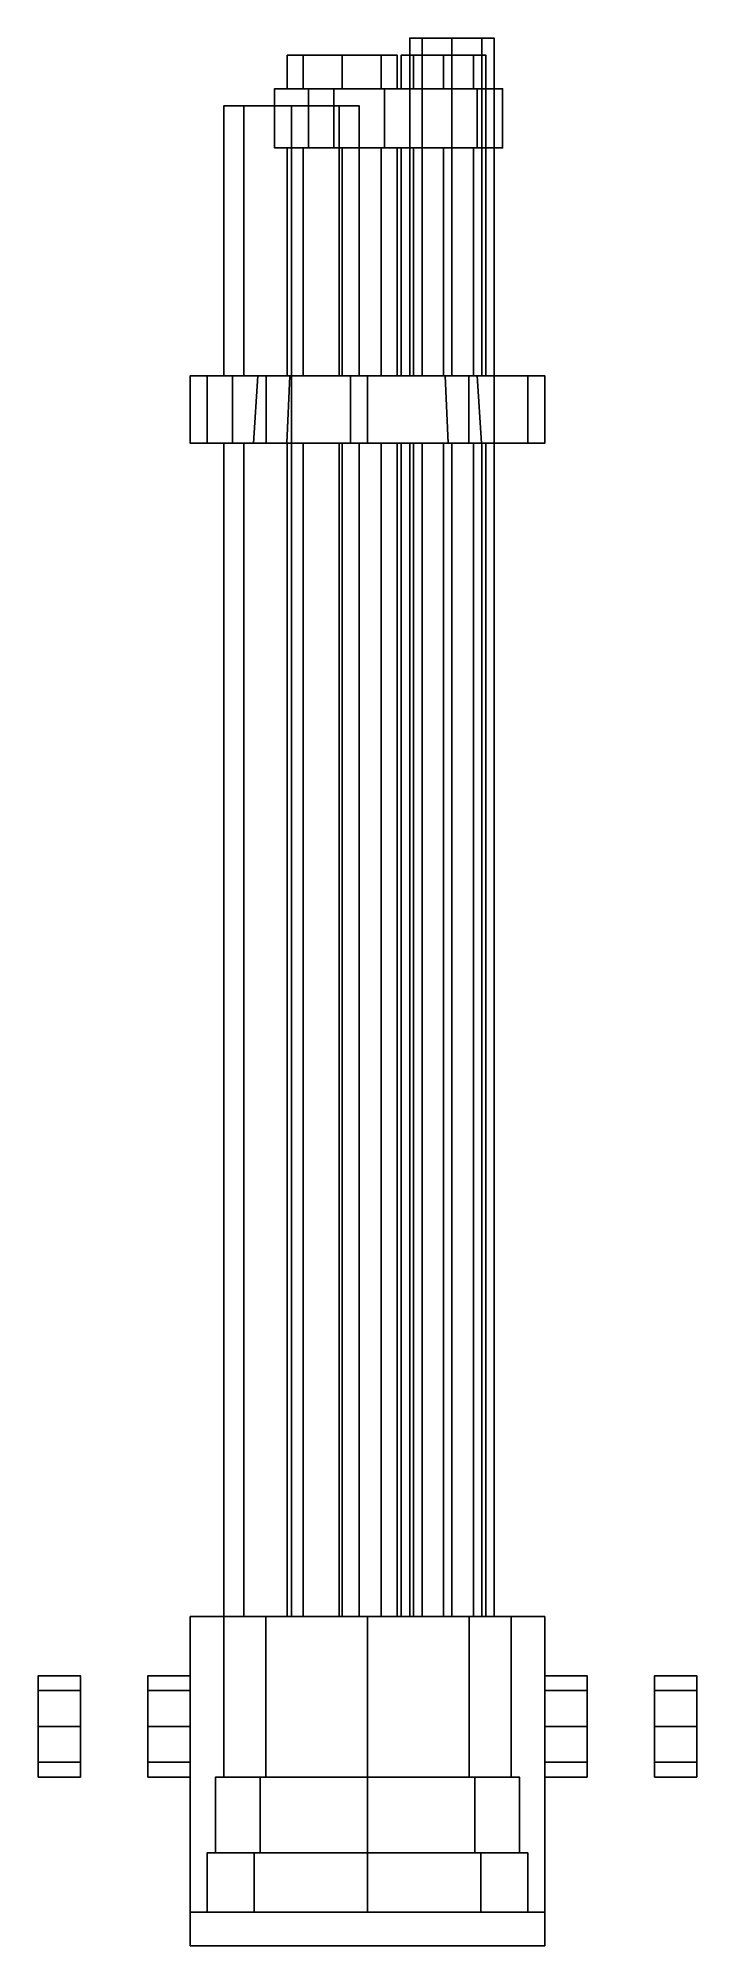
# Model space of a CAD drawing. Extents: x -0.39 to 0.39, y -0.26 to 2.
import ezdxf

# ---------------------------------------------------------------- set-up
doc = ezdxf.new("R2010")
doc.units = 0
doc.layers.add('SLEEVE', color=5, linetype='CONTINUOUS')

msp = doc.modelspace()

# ---------------------------------------------------------------- linework, layer by layer
at = {"layer": 'SLEEVE'}
for points in [[(0.0646, 2, 0.3554), (0.05, 2, 0.32), (0.05, 1.6, 0.32), (0.0646, 1.6, 0.3554)], [(0.05, 2, 0.32), (0.0646, 2, 0.2846), (0.0646, 1.6, 0.2846), (0.05, 1.6, 0.32)], [(0.15, 2, 0.32), (0.1354, 2, 0.2846), (0.05, 2, 0.32), (0.0646, 2, 0.3554)], [(0.1354, 2, 0.2846), (0.1, 2, 0.27), (0.0646, 2, 0.2846), (0.05, 2, 0.32)], [(0.1, 2, 0.37), (0.0646, 2, 0.3554), (0.0646, 1.6, 0.3554), (0.1, 1.6, 0.37)], [(0.0646, 2, 0.2846), (0.1, 2, 0.27), (0.1, 1.6, 0.27), (0.0646, 1.6, 0.2846)], [(0.1354, 2, 0.3554), (0.15, 2, 0.32), (0.0646, 2, 0.3554), (0.1, 2, 0.37)], [(0.1354, 2, 0.3554), (0.1, 2, 0.37), (0.1, 1.6, 0.37), (0.1354, 1.6, 0.3554)], [(0.1, 2, 0.27), (0.1354, 2, 0.2846), (0.1354, 1.6, 0.2846), (0.1, 1.6, 0.27)], [(0.15, 2, 0.32), (0.1354, 2, 0.3554), (0.1354, 1.6, 0.3554), (0.15, 1.6, 0.32)], [(0.1354, 2, 0.2846), (0.15, 2, 0.32), (0.15, 1.6, 0.32), (0.1354, 1.6, 0.2846)], [(-0.076, 1.98, -0.154), (-0.095, 1.98, -0.2), (-0.095, 1.94, -0.2), (-0.076, 1.94, -0.154)], [(-0.095, 1.98, -0.2), (-0.076, 1.98, -0.246), (-0.076, 1.94, -0.246), (-0.095, 1.94, -0.2)], [(-0.03, 1.98, -0.135), (-0.076, 1.98, -0.246), (-0.095, 1.98, -0.2), (-0.076, 1.98, -0.154)], [(-0.03, 1.98, -0.135), (-0.076, 1.98, -0.154), (-0.076, 1.94, -0.154), (-0.03, 1.94, -0.135)], [(-0.076, 1.98, -0.246), (-0.03, 1.98, -0.265), (-0.03, 1.94, -0.265), (-0.076, 1.94, -0.246)], [(0.016, 1.98, -0.154), (-0.03, 1.98, -0.265), (-0.076, 1.98, -0.246), (-0.03, 1.98, -0.135)], [(0.016, 1.98, -0.154), (-0.03, 1.98, -0.135), (-0.03, 1.94, -0.135), (0.016, 1.94, -0.154)], [(-0.03, 1.98, -0.265), (0.016, 1.98, -0.246), (0.016, 1.94, -0.246), (-0.03, 1.94, -0.265)], [(0.035, 1.98, -0.2), (0.016, 1.98, -0.246), (-0.03, 1.98, -0.265), (0.016, 1.98, -0.154)], [(0.035, 1.98, -0.2), (0.016, 1.98, -0.154), (0.016, 1.94, -0.154), (0.035, 1.94, -0.2)], [(0.016, 1.98, -0.246), (0.035, 1.98, -0.2), (0.035, 1.94, -0.2), (0.016, 1.94, -0.246)], [(0.0546, 1.98, -0.1646), (0.04, 1.98, -0.2), (0.04, 1.94, -0.2), (0.0546, 1.94, -0.1646)], [(0.04, 1.98, -0.2), (0.0546, 1.98, -0.2354), (0.0546, 1.94, -0.2354), (0.04, 1.94, -0.2)], [(0.09, 1.98, -0.15), (0.0546, 1.98, -0.2354), (0.04, 1.98, -0.2), (0.0546, 1.98, -0.1646)], [(0.09, 1.98, -0.15), (0.0546, 1.98, -0.1646), (0.0546, 1.94, -0.1646), (0.09, 1.94, -0.15)], [(0.0546, 1.98, -0.2354), (0.09, 1.98, -0.25), (0.09, 1.94, -0.25), (0.0546, 1.94, -0.2354)], [(0.1254, 1.98, -0.1646), (0.09, 1.98, -0.25), (0.0546, 1.98, -0.2354), (0.09, 1.98, -0.15)], [(0.1254, 1.98, -0.1646), (0.09, 1.98, -0.15), (0.09, 1.94, -0.15), (0.1254, 1.94, -0.1646)], [(0.09, 1.98, -0.25), (0.1254, 1.98, -0.2354), (0.1254, 1.94, -0.2354), (0.09, 1.94, -0.25)], [(0.14, 1.98, -0.2), (0.1254, 1.98, -0.2354), (0.09, 1.98, -0.25), (0.1254, 1.98, -0.1646)], [(0.14, 1.98, -0.2), (0.1254, 1.98, -0.1646), (0.1254, 1.94, -0.1646), (0.14, 1.94, -0.2)], [(0.1254, 1.98, -0.2354), (0.14, 1.98, -0.2), (0.14, 1.94, -0.2), (0.1254, 1.94, -0.2354)], [(-0.11, 1.87, -0.24), (-0.11, 1.94, -0.24), (-0.04, 1.94, -0.29), (-0.04, 1.87, -0.29)], [(-0.11, 1.87, -0.16), (-0.11, 1.94, -0.16), (-0.11, 1.94, -0.24), (-0.11, 1.87, -0.24)], [(-0.07, 1.87, -0.11), (-0.07, 1.94, -0.11), (-0.11, 1.94, -0.16), (-0.11, 1.87, -0.16)], [(-0.076, 1.94, -0.154), (-0.11, 1.94, -0.16), (-0.11, 1.94, -0.16), (-0.07, 1.94, -0.11)], [(-0.095, 1.94, -0.2), (-0.11, 1.94, -0.16), (-0.11, 1.94, -0.16), (-0.076, 1.94, -0.154)], [(-0.11, 1.94, -0.24), (-0.11, 1.94, -0.16), (-0.11, 1.94, -0.16), (-0.095, 1.94, -0.2)], [(-0.11, 1.94, -0.24), (-0.095, 1.94, -0.2), (-0.095, 1.94, -0.2), (-0.076, 1.94, -0.246)], [(-0.11, 1.94, -0.24), (-0.076, 1.94, -0.246), (-0.03, 1.94, -0.265), (-0.04, 1.94, -0.29)], [(-0.03, 1.94, -0.135), (-0.076, 1.94, -0.154), (-0.076, 1.94, -0.154), (-0.07, 1.94, -0.11)], [(0.02, 1.87, -0.11), (0.02, 1.94, -0.11), (-0.07, 1.94, -0.11), (-0.07, 1.87, -0.11)], [(0.02, 1.94, -0.11), (0.09, 1.94, -0.15), (-0.03, 1.94, -0.135), (-0.07, 1.94, -0.11)], [(-0.04, 1.87, -0.29), (-0.04, 1.94, -0.29), (0.14, 1.94, -0.26), (0.14, 1.87, -0.26)], [(-0.04, 1.94, -0.29), (-0.03, 1.94, -0.265), (0.09, 1.94, -0.25), (0.14, 1.94, -0.26)], [(0.016, 1.94, -0.154), (-0.03, 1.94, -0.135), (0.09, 1.94, -0.15), (0.0546, 1.94, -0.1646)], [(-0.03, 1.94, -0.265), (0.016, 1.94, -0.246), (0.0546, 1.94, -0.2354), (0.09, 1.94, -0.25)], [(0.035, 1.94, -0.2), (0.016, 1.94, -0.154), (0.0546, 1.94, -0.1646), (0.04, 1.94, -0.2)], [(0.016, 1.94, -0.246), (0.035, 1.94, -0.2), (0.04, 1.94, -0.2), (0.0546, 1.94, -0.2354)], [(0.13, 1.87, -0.15), (0.13, 1.94, -0.15), (0.02, 1.94, -0.11), (0.02, 1.87, -0.11)], [(0.13, 1.94, -0.15), (0.1254, 1.94, -0.1646), (0.09, 1.94, -0.15), (0.02, 1.94, -0.11)], [(0.09, 1.94, -0.25), (0.1254, 1.94, -0.2354), (0.14, 1.94, -0.26)], [(0.14, 1.94, -0.26), (0.1254, 1.94, -0.2354), (0.14, 1.94, -0.2), (0.16, 1.94, -0.24)], [(0.16, 1.94, -0.24), (0.14, 1.94, -0.2), (0.1254, 1.94, -0.1646), (0.16, 1.94, -0.19)], [(0.16, 1.94, -0.19), (0.1254, 1.94, -0.1646), (0.1254, 1.94, -0.1646), (0.13, 1.94, -0.15)], [(0.16, 1.87, -0.19), (0.16, 1.94, -0.19), (0.13, 1.94, -0.15), (0.13, 1.87, -0.15)], [(0.14, 1.87, -0.26), (0.14, 1.94, -0.26), (0.16, 1.94, -0.24), (0.16, 1.87, -0.24)], [(0.16, 1.87, -0.24), (0.16, 1.94, -0.24), (0.16, 1.94, -0.19), (0.16, 1.87, -0.19)], [(-0.1466, 1.92, 0.3766), (-0.17, 1.92, 0.32), (-0.17, 1.6, 0.32), (-0.1466, 1.6, 0.3766)], [(-0.17, 1.92, 0.32), (-0.1466, 1.92, 0.2634), (-0.1466, 1.6, 0.2634), (-0.17, 1.6, 0.32)], [(-0.0334, 1.92, 0.2634), (-0.09, 1.92, 0.24), (-0.1466, 1.92, 0.2634), (-0.17, 1.92, 0.32)], [(-0.01, 1.92, 0.32), (-0.0334, 1.92, 0.2634), (-0.17, 1.92, 0.32), (-0.1466, 1.92, 0.3766)], [(-0.09, 1.92, 0.4), (-0.1466, 1.92, 0.3766), (-0.1466, 1.6, 0.3766), (-0.09, 1.6, 0.4)], [(-0.1466, 1.92, 0.2634), (-0.09, 1.92, 0.24), (-0.09, 1.6, 0.24), (-0.1466, 1.6, 0.2634)], [(-0.0334, 1.92, 0.3766), (-0.01, 1.92, 0.32), (-0.1466, 1.92, 0.3766), (-0.09, 1.92, 0.4)], [(-0.0334, 1.92, 0.3766), (-0.09, 1.92, 0.4), (-0.09, 1.6, 0.4), (-0.0334, 1.6, 0.3766)], [(-0.09, 1.92, 0.24), (-0.0334, 1.92, 0.2634), (-0.0334, 1.6, 0.2634), (-0.09, 1.6, 0.24)], [(-0.01, 1.92, 0.32), (-0.0334, 1.92, 0.3766), (-0.0334, 1.6, 0.3766), (-0.01, 1.6, 0.32)], [(-0.0334, 1.92, 0.2634), (-0.01, 1.92, 0.32), (-0.01, 1.6, 0.32), (-0.0334, 1.6, 0.2634)], [(-0.076, 1.87, -0.154), (-0.07, 1.87, -0.11), (-0.11, 1.87, -0.16), (-0.095, 1.87, -0.2)], [(-0.095, 1.87, -0.2), (-0.11, 1.87, -0.16), (-0.11, 1.87, -0.24), (-0.095, 1.87, -0.2)], [(-0.076, 1.87, -0.246), (-0.11, 1.87, -0.24), (-0.04, 1.87, -0.29), (-0.076, 1.87, -0.246)], [(-0.095, 1.87, -0.2), (-0.11, 1.87, -0.24), (-0.076, 1.87, -0.246), (-0.095, 1.87, -0.2)], [(-0.076, 1.87, -0.154), (-0.095, 1.87, -0.2), (-0.095, 1.6, -0.2), (-0.076, 1.6, -0.154)], [(-0.095, 1.87, -0.2), (-0.076, 1.87, -0.246), (-0.076, 1.6, -0.246), (-0.095, 1.6, -0.2)], [(-0.07, 1.87, -0.11), (-0.07, 1.87, -0.11), (-0.076, 1.87, -0.154), (-0.03, 1.87, -0.135)], [(-0.04, 1.87, -0.29), (-0.04, 1.87, -0.29), (-0.03, 1.87, -0.265), (-0.076, 1.87, -0.246)], [(-0.076, 1.87, -0.246), (-0.03, 1.87, -0.265), (-0.03, 1.6, -0.265), (-0.076, 1.6, -0.246)], [(-0.03, 1.87, -0.135), (-0.076, 1.87, -0.154), (-0.076, 1.6, -0.154), (-0.03, 1.6, -0.135)], [(0.09, 1.87, -0.15), (0.02, 1.87, -0.11), (-0.07, 1.87, -0.11), (-0.03, 1.87, -0.135)], [(-0.03, 1.87, -0.265), (-0.04, 1.87, -0.29), (0.14, 1.87, -0.26), (0.09, 1.87, -0.25)], [(0.0546, 1.87, -0.1646), (0.09, 1.87, -0.15), (-0.03, 1.87, -0.135), (0.016, 1.87, -0.154)], [(0.09, 1.87, -0.25), (0.0546, 1.87, -0.2354), (0.016, 1.87, -0.246), (-0.03, 1.87, -0.265)], [(-0.03, 1.87, -0.265), (0.016, 1.87, -0.246), (0.016, 1.6, -0.246), (-0.03, 1.6, -0.265)], [(0.016, 1.87, -0.154), (-0.03, 1.87, -0.135), (-0.03, 1.6, -0.135), (0.016, 1.6, -0.154)], [(0.04, 1.87, -0.2), (0.0546, 1.87, -0.1646), (0.016, 1.87, -0.154), (0.035, 1.87, -0.2)], [(0.0546, 1.87, -0.2354), (0.04, 1.87, -0.2), (0.035, 1.87, -0.2), (0.016, 1.87, -0.246)], [(0.035, 1.87, -0.2), (0.016, 1.87, -0.154), (0.016, 1.6, -0.154), (0.035, 1.6, -0.2)], [(0.016, 1.87, -0.246), (0.035, 1.87, -0.2), (0.035, 1.6, -0.2), (0.016, 1.6, -0.246)], [(0.1254, 1.87, -0.1646), (0.13, 1.87, -0.15), (0.02, 1.87, -0.11), (0.09, 1.87, -0.15)], [(0.04, 1.87, -0.2), (0.0546, 1.87, -0.2354), (0.0546, 1.6, -0.2354), (0.04, 1.6, -0.2)], [(0.0546, 1.87, -0.1646), (0.04, 1.87, -0.2), (0.04, 1.6, -0.2), (0.0546, 1.6, -0.1646)], [(0.09, 1.87, -0.15), (0.0546, 1.87, -0.1646), (0.0546, 1.6, -0.1646), (0.09, 1.6, -0.15)], [(0.0546, 1.87, -0.2354), (0.09, 1.87, -0.25), (0.09, 1.6, -0.25), (0.0546, 1.6, -0.2354)], [(0.14, 1.87, -0.26), (0.14, 1.87, -0.26), (0.1254, 1.87, -0.2354), (0.09, 1.87, -0.25)], [(0.1254, 1.87, -0.1646), (0.09, 1.87, -0.15), (0.09, 1.6, -0.15), (0.1254, 1.6, -0.1646)], [(0.09, 1.87, -0.25), (0.1254, 1.87, -0.2354), (0.1254, 1.6, -0.2354), (0.09, 1.6, -0.25)], [(0.1254, 1.87, -0.2354), (0.14, 1.87, -0.26), (0.16, 1.87, -0.24), (0.14, 1.87, -0.2)], [(0.14, 1.87, -0.2), (0.16, 1.87, -0.24), (0.16, 1.87, -0.19), (0.1254, 1.87, -0.1646)], [(0.1254, 1.87, -0.1646), (0.16, 1.87, -0.19), (0.13, 1.87, -0.15), (0.1254, 1.87, -0.1646)], [(0.1254, 1.87, -0.2354), (0.14, 1.87, -0.2), (0.14, 1.6, -0.2), (0.1254, 1.6, -0.2354)], [(0.14, 1.87, -0.2), (0.1254, 1.87, -0.1646), (0.1254, 1.6, -0.1646), (0.14, 1.6, -0.2)], [(-0.21, 1.52, -0.33), (-0.21, 1.6, -0.33), (-0.12, 1.6, -0.38), (-0.12, 1.52, -0.38)], [(-0.19, 1.52, 0.31), (-0.19, 1.6, 0.31), (-0.21, 1.6, -0.33), (-0.21, 1.52, -0.33)], [(-0.03, 1.6, -0.265), (-0.12, 1.6, -0.38), (-0.21, 1.6, -0.33), (-0.076, 1.6, -0.246)], [(-0.076, 1.6, -0.246), (-0.21, 1.6, -0.33), (-0.21, 1.6, -0.33), (-0.095, 1.6, -0.2)], [(-0.13, 1.6, 0.06), (-0.095, 1.6, -0.2), (-0.21, 1.6, -0.33)], [(-0.19, 1.6, 0.31), (-0.13, 1.6, 0.06), (-0.21, 1.6, -0.33)], [(-0.16, 1.52, 0.39), (-0.16, 1.6, 0.39), (-0.19, 1.6, 0.31), (-0.19, 1.52, 0.31)], [(-0.16, 1.6, 0.39), (-0.1466, 1.6, 0.3766), (-0.17, 1.6, 0.32), (-0.19, 1.6, 0.31)], [(-0.19, 1.6, 0.31), (-0.17, 1.6, 0.32), (-0.1466, 1.6, 0.2634), (-0.19, 1.6, 0.31)], [(-0.19, 1.6, 0.31), (-0.1466, 1.6, 0.2634), (-0.13, 1.6, 0.06), (-0.19, 1.6, 0.31)], [(-0.09, 1.52, 0.41), (-0.09, 1.6, 0.41), (-0.16, 1.6, 0.39), (-0.16, 1.52, 0.39)], [(-0.09, 1.6, 0.41), (-0.09, 1.6, 0.4), (-0.1466, 1.6, 0.3766), (-0.16, 1.6, 0.39)], [(-0.09, 1.6, 0.24), (0, 1.6, 0.19), (-0.0919, 1.6, 0.1519), (-0.1466, 1.6, 0.2634)], [(-0.1466, 1.6, 0.2634), (-0.0919, 1.6, 0.1519), (-0.13, 1.6, 0.06), (-0.1466, 1.6, 0.2634)], [(-0.135, 1.52, 0.06), (-0.0955, 1.52, -0.0355), (-0.0919, 1.6, -0.0319), (-0.13, 1.6, 0.06)], [(-0.0955, 1.52, 0.1555), (-0.135, 1.52, 0.06), (-0.13, 1.6, 0.06), (-0.0919, 1.6, 0.1519)], [(-0.0919, 1.6, -0.0319), (-0.076, 1.6, -0.154), (-0.095, 1.6, -0.2), (-0.13, 1.6, 0.06)], [(-0.12, 1.52, -0.38), (-0.12, 1.6, -0.38), (0.12, 1.6, -0.38), (0.12, 1.52, -0.38)], [(0.09, 1.6, -0.25), (0.12, 1.6, -0.38), (-0.12, 1.6, -0.38), (-0.03, 1.6, -0.265)], [(-0.0955, 1.52, -0.0355), (0, 1.52, -0.075), (0, 1.6, -0.07), (-0.0919, 1.6, -0.0319)], [(0, 1.52, 0.195), (-0.0955, 1.52, 0.1555), (-0.0919, 1.6, 0.1519), (0, 1.6, 0.19)], [(0, 1.6, -0.07), (-0.03, 1.6, -0.135), (-0.076, 1.6, -0.154), (-0.0919, 1.6, -0.0319)], [(-0.02, 1.52, 0.38), (-0.02, 1.6, 0.38), (-0.09, 1.6, 0.41), (-0.09, 1.52, 0.41)], [(0.0646, 1.6, 0.2846), (0.1, 1.6, 0.27), (-0.09, 1.6, 0.24), (-0.0334, 1.6, 0.2634)], [(-0.02, 1.6, 0.38), (-0.0334, 1.6, 0.3766), (-0.09, 1.6, 0.4), (-0.09, 1.6, 0.41)], [(0.1, 1.6, 0.27), (0.0919, 1.6, 0.1519), (0, 1.6, 0.19), (-0.09, 1.6, 0.24)], [(0.0646, 1.6, 0.3554), (0.05, 1.6, 0.32), (-0.01, 1.6, 0.32), (-0.0334, 1.6, 0.3766)], [(0.1, 1.6, 0.37), (0.0646, 1.6, 0.3554), (-0.0334, 1.6, 0.3766), (-0.02, 1.6, 0.38)], [(0.05, 1.6, 0.32), (0.0646, 1.6, 0.2846), (-0.0334, 1.6, 0.2634), (-0.01, 1.6, 0.32)], [(0.0546, 1.6, -0.2354), (0.09, 1.6, -0.25), (-0.03, 1.6, -0.265), (0.016, 1.6, -0.246)], [(0.09, 1.6, -0.15), (0.0546, 1.6, -0.1646), (0.016, 1.6, -0.154), (-0.03, 1.6, -0.135)], [(0.0919, 1.6, -0.0319), (0.09, 1.6, -0.15), (-0.03, 1.6, -0.135), (0, 1.6, -0.07)], [(0.15, 1.52, 0.38), (0.15, 1.6, 0.38), (-0.02, 1.6, 0.38), (-0.02, 1.52, 0.38)], [(0.15, 1.6, 0.38), (0.1, 1.6, 0.37), (-0.02, 1.6, 0.38)], [(0, 1.52, -0.075), (0.0955, 1.52, -0.0355), (0.0919, 1.6, -0.0319), (0, 1.6, -0.07)], [(0.0955, 1.52, 0.1555), (0, 1.52, 0.195), (0, 1.6, 0.19), (0.0919, 1.6, 0.1519)], [(0.04, 1.6, -0.2), (0.0546, 1.6, -0.2354), (0.016, 1.6, -0.246), (0.035, 1.6, -0.2)], [(0.0546, 1.6, -0.1646), (0.04, 1.6, -0.2), (0.035, 1.6, -0.2), (0.016, 1.6, -0.154)], [(0.1254, 1.6, -0.2354), (0.21, 1.6, -0.33), (0.12, 1.6, -0.38), (0.09, 1.6, -0.25)], [(0.1254, 1.6, -0.1646), (0.09, 1.6, -0.15), (0.09, 1.6, -0.15), (0.0919, 1.6, -0.0319)], [(0.0955, 1.52, -0.0355), (0.135, 1.52, 0.06), (0.13, 1.6, 0.06), (0.0919, 1.6, -0.0319)], [(0.135, 1.52, 0.06), (0.0955, 1.52, 0.1555), (0.0919, 1.6, 0.1519), (0.13, 1.6, 0.06)], [(0.1354, 1.6, 0.2846), (0.13, 1.6, 0.06), (0.0919, 1.6, 0.1519), (0.1, 1.6, 0.27)], [(0.13, 1.6, 0.06), (0.1254, 1.6, -0.1646), (0.1254, 1.6, -0.1646), (0.0919, 1.6, -0.0319)], [(0.15, 1.6, 0.38), (0.15, 1.6, 0.38), (0.1354, 1.6, 0.3554), (0.1, 1.6, 0.37)], [(0.12, 1.52, -0.38), (0.12, 1.6, -0.38), (0.21, 1.6, -0.33), (0.21, 1.52, -0.33)], [(0.14, 1.6, -0.2), (0.21, 1.6, -0.33), (0.21, 1.6, -0.33), (0.1254, 1.6, -0.2354)], [(0.13, 1.6, 0.06), (0.14, 1.6, -0.2), (0.14, 1.6, -0.2), (0.1254, 1.6, -0.1646)], [(0.19, 1.6, 0.31), (0.21, 1.6, -0.33), (0.13, 1.6, 0.06), (0.1354, 1.6, 0.2846)], [(0.13, 1.6, 0.06), (0.21, 1.6, -0.33), (0.21, 1.6, -0.33), (0.14, 1.6, -0.2)], [(0.15, 1.6, 0.38), (0.19, 1.6, 0.31), (0.15, 1.6, 0.32), (0.1354, 1.6, 0.3554)], [(0.19, 1.6, 0.31), (0.19, 1.6, 0.31), (0.1354, 1.6, 0.2846), (0.15, 1.6, 0.32)], [(0.19, 1.52, 0.31), (0.19, 1.6, 0.31), (0.15, 1.6, 0.38), (0.15, 1.52, 0.38)], [(0.21, 1.52, -0.33), (0.21, 1.6, -0.33), (0.19, 1.6, 0.31), (0.19, 1.52, 0.31)], [(-0.21, 1.52, -0.33), (-0.12, 1.52, -0.38), (-0.12, 1.52, -0.38), (-0.076, 1.52, -0.246)], [(-0.21, 1.52, -0.33), (-0.076, 1.52, -0.246), (-0.076, 1.52, -0.246), (-0.095, 1.52, -0.2)], [(-0.0955, 1.52, -0.0355), (-0.21, 1.52, -0.33), (-0.095, 1.52, -0.2), (-0.076, 1.52, -0.154)], [(-0.135, 1.52, 0.06), (-0.21, 1.52, -0.33), (-0.0955, 1.52, -0.0355)], [(-0.19, 1.52, 0.31), (-0.21, 1.52, -0.33), (-0.135, 1.52, 0.06), (-0.1466, 1.52, 0.2634)], [(-0.19, 1.52, 0.31), (-0.17, 1.52, 0.32), (-0.1466, 1.52, 0.3766), (-0.16, 1.52, 0.39)], [(-0.19, 1.52, 0.31), (-0.1466, 1.52, 0.2634), (-0.17, 1.52, 0.32)], [(-0.17, 1.52, 0.32), (-0.1466, 1.52, 0.2634), (-0.1466, 0.13, 0.2634), (-0.17, 0.13, 0.32)], [(-0.1466, 1.52, 0.3766), (-0.17, 1.52, 0.32), (-0.17, 0.13, 0.32), (-0.1466, 0.13, 0.3766)], [(-0.16, 1.52, 0.39), (-0.1466, 1.52, 0.3766), (-0.09, 1.52, 0.4), (-0.09, 1.52, 0.41)], [(-0.1466, 1.52, 0.2634), (-0.09, 1.52, 0.24), (-0.09, 0.13, 0.24), (-0.1466, 0.13, 0.2634)], [(-0.09, 1.52, 0.4), (-0.1466, 1.52, 0.3766), (-0.1466, 0.13, 0.3766), (-0.09, 0.13, 0.4)], [(-0.1466, 1.52, 0.2634), (-0.135, 1.52, 0.06), (-0.0955, 1.52, 0.1555), (-0.09, 1.52, 0.24)], [(-0.03, 1.52, -0.265), (-0.12, 1.52, -0.38), (0.12, 1.52, -0.38), (0.09, 1.52, -0.25)], [(-0.076, 1.52, -0.246), (-0.12, 1.52, -0.38), (-0.12, 1.52, -0.38), (-0.03, 1.52, -0.265)], [(-0.0955, 1.52, -0.0355), (-0.076, 1.52, -0.154), (-0.03, 1.52, -0.135), (0, 1.52, -0.075)], [(-0.09, 1.52, 0.24), (-0.0955, 1.52, 0.1555), (0, 1.52, 0.195), (0.1, 1.52, 0.27)], [(-0.076, 1.52, -0.154), (-0.095, 1.52, -0.2), (-0.095, 0.13, -0.2), (-0.076, 0.13, -0.154)], [(-0.095, 1.52, -0.2), (-0.076, 1.52, -0.246), (-0.076, 0.13, -0.246), (-0.095, 0.13, -0.2)], [(-0.09, 1.52, 0.24), (-0.0334, 1.52, 0.2634), (-0.0334, 0.13, 0.2634), (-0.09, 0.13, 0.24)], [(-0.0334, 1.52, 0.3766), (-0.09, 1.52, 0.4), (-0.09, 0.13, 0.4), (-0.0334, 0.13, 0.3766)], [(-0.09, 1.52, 0.41), (-0.09, 1.52, 0.4), (-0.0334, 1.52, 0.3766), (-0.02, 1.52, 0.38)], [(-0.0334, 1.52, 0.2634), (-0.09, 1.52, 0.24), (0.1, 1.52, 0.27), (0.0646, 1.52, 0.2846)], [(-0.03, 1.52, -0.135), (-0.076, 1.52, -0.154), (-0.076, 0.13, -0.154), (-0.03, 0.13, -0.135)], [(-0.076, 1.52, -0.246), (-0.03, 1.52, -0.265), (-0.03, 0.13, -0.265), (-0.076, 0.13, -0.246)], [(-0.0334, 1.52, 0.2634), (-0.01, 1.52, 0.32), (-0.01, 0.13, 0.32), (-0.0334, 0.13, 0.2634)], [(-0.01, 1.52, 0.32), (-0.0334, 1.52, 0.3766), (-0.0334, 0.13, 0.3766), (-0.01, 0.13, 0.32)], [(-0.0334, 1.52, 0.3766), (-0.01, 1.52, 0.32), (0.0646, 1.52, 0.2846), (0.05, 1.52, 0.32)], [(0.05, 1.52, 0.32), (-0.02, 1.52, 0.38), (-0.02, 1.52, 0.38), (-0.0334, 1.52, 0.3766)], [(0.016, 1.52, -0.154), (-0.03, 1.52, -0.135), (-0.03, 0.13, -0.135), (0.016, 0.13, -0.154)], [(-0.03, 1.52, -0.265), (0.016, 1.52, -0.246), (0.016, 0.13, -0.246), (-0.03, 0.13, -0.265)], [(0.016, 1.52, -0.246), (-0.03, 1.52, -0.265), (0.09, 1.52, -0.25), (0.0546, 1.52, -0.2354)], [(-0.03, 1.52, -0.135), (0.016, 1.52, -0.154), (0.0546, 1.52, -0.1646), (0.09, 1.52, -0.15)], [(0, 1.52, -0.075), (-0.03, 1.52, -0.135), (0.09, 1.52, -0.15), (0.0955, 1.52, -0.0355)], [(0.1, 1.52, 0.37), (0.15, 1.52, 0.38), (0.15, 1.52, 0.38), (-0.02, 1.52, 0.38)], [(0.0646, 1.52, 0.3554), (0.1, 1.52, 0.37), (0.1, 1.52, 0.37), (-0.02, 1.52, 0.38)], [(0.05, 1.52, 0.32), (0.0646, 1.52, 0.3554), (0.0646, 1.52, 0.3554), (-0.02, 1.52, 0.38)], [(0.1, 1.52, 0.27), (0, 1.52, 0.195), (0.0955, 1.52, 0.1555), (0.1354, 1.52, 0.2846)], [(0.035, 1.52, -0.2), (0.016, 1.52, -0.154), (0.016, 0.13, -0.154), (0.035, 0.13, -0.2)], [(0.016, 1.52, -0.246), (0.035, 1.52, -0.2), (0.035, 0.13, -0.2), (0.016, 0.13, -0.246)], [(0.035, 1.52, -0.2), (0.016, 1.52, -0.246), (0.0546, 1.52, -0.2354), (0.04, 1.52, -0.2)], [(0.016, 1.52, -0.154), (0.035, 1.52, -0.2), (0.04, 1.52, -0.2), (0.0546, 1.52, -0.1646)], [(0.0546, 1.52, -0.1646), (0.04, 1.52, -0.2), (0.04, 0.13, -0.2), (0.0546, 0.13, -0.1646)], [(0.04, 1.52, -0.2), (0.0546, 1.52, -0.2354), (0.0546, 0.13, -0.2354), (0.04, 0.13, -0.2)], [(0.05, 1.52, 0.32), (0.0646, 1.52, 0.2846), (0.0646, 0.13, 0.2846), (0.05, 0.13, 0.32)], [(0.0646, 1.52, 0.3554), (0.05, 1.52, 0.32), (0.05, 0.13, 0.32), (0.0646, 0.13, 0.3554)], [(0.09, 1.52, -0.15), (0.0546, 1.52, -0.1646), (0.0546, 0.13, -0.1646), (0.09, 0.13, -0.15)], [(0.0546, 1.52, -0.2354), (0.09, 1.52, -0.25), (0.09, 0.13, -0.25), (0.0546, 0.13, -0.2354)], [(0.0646, 1.52, 0.2846), (0.1, 1.52, 0.27), (0.1, 0.13, 0.27), (0.0646, 0.13, 0.2846)], [(0.1, 1.52, 0.37), (0.0646, 1.52, 0.3554), (0.0646, 0.13, 0.3554), (0.1, 0.13, 0.37)], [(0.1254, 1.52, -0.1646), (0.09, 1.52, -0.15), (0.09, 0.13, -0.15), (0.1254, 0.13, -0.1646)], [(0.09, 1.52, -0.25), (0.1254, 1.52, -0.2354), (0.1254, 0.13, -0.2354), (0.09, 0.13, -0.25)], [(0.09, 1.52, -0.25), (0.12, 1.52, -0.38), (0.21, 1.52, -0.33), (0.1254, 1.52, -0.2354)], [(0.0955, 1.52, -0.0355), (0.09, 1.52, -0.15), (0.1254, 1.52, -0.1646), (0.0955, 1.52, -0.0355)], [(0.1354, 1.52, 0.2846), (0.0955, 1.52, 0.1555), (0.135, 1.52, 0.06), (0.19, 1.52, 0.31)], [(0.0955, 1.52, -0.0355), (0.0955, 1.52, -0.0355), (0.21, 1.52, -0.33), (0.135, 1.52, 0.06)], [(0.0955, 1.52, -0.0355), (0.1254, 1.52, -0.1646), (0.21, 1.52, -0.33), (0.0955, 1.52, -0.0355)], [(0.1, 1.52, 0.27), (0.1354, 1.52, 0.2846), (0.1354, 0.13, 0.2846), (0.1, 0.13, 0.27)], [(0.1354, 1.52, 0.3554), (0.1, 1.52, 0.37), (0.1, 0.13, 0.37), (0.1354, 0.13, 0.3554)], [(0.1354, 1.52, 0.3554), (0.15, 1.52, 0.38), (0.15, 1.52, 0.38), (0.1, 1.52, 0.37)], [(0.14, 1.52, -0.2), (0.1254, 1.52, -0.1646), (0.1254, 0.13, -0.1646), (0.14, 0.13, -0.2)], [(0.1254, 1.52, -0.2354), (0.14, 1.52, -0.2), (0.14, 0.13, -0.2), (0.1254, 0.13, -0.2354)], [(0.1254, 1.52, -0.2354), (0.21, 1.52, -0.33), (0.21, 1.52, -0.33), (0.14, 1.52, -0.2)], [(0.1254, 1.52, -0.1646), (0.14, 1.52, -0.2), (0.21, 1.52, -0.33), (0.1254, 1.52, -0.1646)], [(0.135, 1.52, 0.06), (0.135, 1.52, 0.06), (0.21, 1.52, -0.33), (0.19, 1.52, 0.31)], [(0.1354, 1.52, 0.2846), (0.15, 1.52, 0.32), (0.15, 0.13, 0.32), (0.1354, 0.13, 0.2846)], [(0.15, 1.52, 0.32), (0.1354, 1.52, 0.3554), (0.1354, 0.13, 0.3554), (0.15, 0.13, 0.32)], [(0.15, 1.52, 0.32), (0.19, 1.52, 0.31), (0.15, 1.52, 0.38), (0.1354, 1.52, 0.3554)], [(0.1354, 1.52, 0.2846), (0.19, 1.52, 0.31), (0.19, 1.52, 0.31), (0.15, 1.52, 0.32)], [(-0.21, 0.13, -0.29), (-0.21, -0.22, -0.29), (-0.21, -0.22, 0.41), (-0.21, 0.13, 0.41)], [(0, 0.13, -0.11), (0.21, 0.13, -0.29), (-0.21, 0.13, -0.29), (0, 0.13, -0.11)], [(0.21, 0.13, -0.29), (0.21, -0.22, -0.29), (-0.21, -0.22, -0.29), (-0.21, 0.13, -0.29)], [(-0.21, 0.13, 0.41), (-0.21, -0.22, 0.41), (0.21, -0.22, 0.41), (0.21, 0.13, 0.41)], [(-0.1202, 0.13, -0.0602), (0, 0.13, -0.11), (-0.21, 0.13, -0.29), (-0.1202, 0.13, -0.0602)], [(-0.17, 0.13, 0.06), (-0.1202, 0.13, -0.0602), (-0.21, 0.13, -0.29), (-0.17, 0.13, 0.06)], [(-0.21, 0.13, 0.41), (-0.17, 0.13, 0.06), (-0.21, 0.13, -0.29), (-0.21, 0.13, 0.41)], [(-0.21, 0.13, 0.41), (-0.1202, 0.13, 0.1802), (-0.17, 0.13, 0.06), (-0.21, 0.13, 0.41)], [(-0.21, 0.13, 0.41), (0, 0.13, 0.23), (-0.1202, 0.13, 0.1802), (-0.21, 0.13, 0.41)], [(-0.21, 0.13, 0.41), (0.21, 0.13, 0.41), (0, 0.13, 0.23), (-0.21, 0.13, 0.41)], [(-0.17, 0.13, 0.06), (-0.1202, 0.13, 0.1802), (-0.1202, -0.06, 0.1802), (-0.17, -0.06, 0.06)], [(-0.1202, 0.13, -0.0602), (-0.17, 0.13, 0.06), (-0.17, -0.06, 0.06), (-0.1202, -0.06, -0.0602)], [(-0.1202, 0.13, 0.1802), (0, 0.13, 0.23), (0, -0.06, 0.23), (-0.1202, -0.06, 0.1802)], [(0, 0.13, -0.11), (-0.1202, 0.13, -0.0602), (-0.1202, -0.06, -0.0602), (0, -0.06, -0.11)], [(0, 0.13, 0.23), (0.1202, 0.13, 0.1802), (0.1202, -0.06, 0.1802), (0, -0.06, 0.23)], [(0.1202, 0.13, -0.0602), (0, 0.13, -0.11), (0, -0.06, -0.11), (0.1202, -0.06, -0.0602)], [(0, 0.13, 0.23), (0.21, 0.13, 0.41), (0.1202, 0.13, 0.1802), (0, 0.13, 0.23)], [(0, 0.13, -0.11), (0.1202, 0.13, -0.0602), (0.21, 0.13, -0.29), (0, 0.13, -0.11)], [(0.1202, 0.13, 0.1802), (0.17, 0.13, 0.06), (0.17, -0.06, 0.06), (0.1202, -0.06, 0.1802)], [(0.17, 0.13, 0.06), (0.1202, 0.13, -0.0602), (0.1202, -0.06, -0.0602), (0.17, -0.06, 0.06)], [(0.1202, 0.13, 0.1802), (0.21, 0.13, 0.41), (0.17, 0.13, 0.06), (0.1202, 0.13, 0.1802)], [(0.1202, 0.13, -0.0602), (0.17, 0.13, 0.06), (0.21, 0.13, -0.29), (0.1202, 0.13, -0.0602)], [(0.17, 0.13, 0.06), (0.21, 0.13, 0.41), (0.21, 0.13, -0.29), (0.17, 0.13, 0.06)], [(0.21, -0.22, 0.41), (0.21, -0.22, -0.29), (0.21, 0.13, -0.29), (0.21, 0.13, 0.41)], [(-0.34, 0.0424, 0.0424), (-0.34, 0.06), (-0.39, 0.06), (-0.39, 0.0424, 0.0424)], [(-0.34, 0.06), (-0.34, 0.0424, -0.0424), (-0.39, 0.0424, -0.0424), (-0.39, 0.06)], [(-0.39, -0.06), (-0.39, 0.0424, 0.0424), (-0.39, 0.06), (-0.39, -0.0424, -0.0424)], [(-0.39, -0.0424, -0.0424), (-0.39, 0.06), (-0.39, 0.0424, -0.0424), (-0.39, 0, -0.06)], [(-0.21, 0.0424, 0.0424), (-0.21, 0.06), (-0.26, 0.06), (-0.26, 0.0424, 0.0424)], [(-0.21, 0.06), (-0.21, 0.0424, -0.0424), (-0.26, 0.0424, -0.0424), (-0.26, 0.06)], [(0.26, 0.0424, 0.0424), (0.26, 0.06), (0.21, 0.06), (0.21, 0.0424, 0.0424)], [(0.26, 0.06), (0.26, 0.0424, -0.0424), (0.21, 0.0424, -0.0424), (0.21, 0.06)], [(0.39, 0.0424, 0.0424), (0.39, 0.06), (0.34, 0.06), (0.34, 0.0424, 0.0424)], [(0.39, 0.06), (0.39, 0.0424, -0.0424), (0.34, 0.0424, -0.0424), (0.34, 0.06)], [(0.39, -0.0424, 0.0424), (0.39, 0.06), (0.39, 0.0424, 0.0424), (0.39, 0, 0.06)], [(0.39, -0.06), (0.39, 0.0424, -0.0424), (0.39, 0.06), (0.39, -0.0424, 0.0424)], [(-0.34, 0, 0.06), (-0.34, 0.0424, 0.0424), (-0.39, 0.0424, 0.0424), (-0.39, 0, 0.06)], [(-0.34, 0.0424, -0.0424), (-0.34, 0, -0.06), (-0.39, 0, -0.06), (-0.39, 0.0424, -0.0424)], [(-0.39, -0.0424, 0.0424), (-0.39, 0, 0.06), (-0.39, 0.0424, 0.0424), (-0.39, -0.06)], [(-0.21, 0, 0.06), (-0.21, 0.0424, 0.0424), (-0.26, 0.0424, 0.0424), (-0.26, 0, 0.06)], [(-0.21, 0.0424, -0.0424), (-0.21, 0, -0.06), (-0.26, 0, -0.06), (-0.26, 0.0424, -0.0424)], [(0.26, 0, 0.06), (0.26, 0.0424, 0.0424), (0.21, 0.0424, 0.0424), (0.21, 0, 0.06)], [(0.26, 0.0424, -0.0424), (0.26, 0, -0.06), (0.21, 0, -0.06), (0.21, 0.0424, -0.0424)], [(0.39, 0, 0.06), (0.39, 0.0424, 0.0424), (0.34, 0.0424, 0.0424), (0.34, 0, 0.06)], [(0.39, 0.0424, -0.0424), (0.39, 0, -0.06), (0.34, 0, -0.06), (0.34, 0.0424, -0.0424)], [(0.39, -0.0424, -0.0424), (0.39, 0, -0.06), (0.39, 0.0424, -0.0424), (0.39, -0.06)], [(-0.34, -0.0424, 0.0424), (-0.34, 0, 0.06), (-0.39, 0, 0.06), (-0.39, -0.0424, 0.0424)], [(-0.34, 0, -0.06), (-0.34, -0.0424, -0.0424), (-0.39, -0.0424, -0.0424), (-0.39, 0, -0.06)], [(-0.21, -0.0424, 0.0424), (-0.21, 0, 0.06), (-0.26, 0, 0.06), (-0.26, -0.0424, 0.0424)], [(-0.21, 0, -0.06), (-0.21, -0.0424, -0.0424), (-0.26, -0.0424, -0.0424), (-0.26, 0, -0.06)], [(0.26, -0.0424, 0.0424), (0.26, 0, 0.06), (0.21, 0, 0.06), (0.21, -0.0424, 0.0424)], [(0.26, 0, -0.06), (0.26, -0.0424, -0.0424), (0.21, -0.0424, -0.0424), (0.21, 0, -0.06)], [(0.39, -0.0424, 0.0424), (0.39, 0, 0.06), (0.34, 0, 0.06), (0.34, -0.0424, 0.0424)], [(0.39, 0, -0.06), (0.39, -0.0424, -0.0424), (0.34, -0.0424, -0.0424), (0.34, 0, -0.06)], [(-0.34, -0.06), (-0.34, -0.0424, 0.0424), (-0.39, -0.0424, 0.0424), (-0.39, -0.06)], [(-0.34, -0.0424, -0.0424), (-0.34, -0.06), (-0.39, -0.06), (-0.39, -0.0424, -0.0424)], [(-0.21, -0.06), (-0.21, -0.0424, 0.0424), (-0.26, -0.0424, 0.0424), (-0.26, -0.06)], [(-0.21, -0.0424, -0.0424), (-0.21, -0.06), (-0.26, -0.06), (-0.26, -0.0424, -0.0424)], [(0.26, -0.06), (0.26, -0.0424, 0.0424), (0.21, -0.0424, 0.0424), (0.21, -0.06)], [(0.26, -0.0424, -0.0424), (0.26, -0.06), (0.21, -0.06), (0.21, -0.0424, -0.0424)], [(0.39, -0.06), (0.39, -0.0424, 0.0424), (0.34, -0.0424, 0.0424), (0.34, -0.06)], [(0.39, -0.0424, -0.0424), (0.39, -0.06), (0.34, -0.06), (0.34, -0.0424, -0.0424)], [(-0.18, -0.06, 0.06), (-0.1273, -0.06, 0.1873), (-0.1273, -0.15, 0.1873), (-0.18, -0.15, 0.06)], [(-0.1273, -0.06, -0.0673), (-0.18, -0.06, 0.06), (-0.18, -0.15, 0.06), (-0.1273, -0.15, -0.0673)], [(-0.17, -0.06, 0.06), (-0.1202, -0.06, 0.1802), (-0.1273, -0.06, 0.1873), (-0.18, -0.06, 0.06)], [(-0.1202, -0.06, -0.0602), (-0.17, -0.06, 0.06), (-0.18, -0.06, 0.06), (-0.1273, -0.06, -0.0673)], [(-0.1273, -0.06, 0.1873), (0, -0.06, 0.24), (0, -0.15, 0.24), (-0.1273, -0.15, 0.1873)], [(0, -0.06, -0.12), (-0.1273, -0.06, -0.0673), (-0.1273, -0.15, -0.0673), (0, -0.15, -0.12)], [(-0.1202, -0.06, 0.1802), (0, -0.06, 0.23), (0, -0.06, 0.24), (-0.1273, -0.06, 0.1873)], [(0, -0.06, -0.11), (-0.1202, -0.06, -0.0602), (-0.1273, -0.06, -0.0673), (0, -0.06, -0.12)], [(0, -0.06, 0.24), (0.1273, -0.06, 0.1873), (0.1273, -0.15, 0.1873), (0, -0.15, 0.24)], [(0.1273, -0.06, -0.0673), (0, -0.06, -0.12), (0, -0.15, -0.12), (0.1273, -0.15, -0.0673)], [(0.1202, -0.06, -0.0602), (0, -0.06, -0.11), (0, -0.06, -0.12), (0.1273, -0.06, -0.0673)], [(0, -0.06, 0.23), (0.1202, -0.06, 0.1802), (0.1273, -0.06, 0.1873), (0, -0.06, 0.24)], [(0.17, -0.06, 0.06), (0.1202, -0.06, -0.0602), (0.1273, -0.06, -0.0673), (0.18, -0.06, 0.06)], [(0.1202, -0.06, 0.1802), (0.17, -0.06, 0.06), (0.18, -0.06, 0.06), (0.1273, -0.06, 0.1873)], [(0.1273, -0.06, 0.1873), (0.18, -0.06, 0.06), (0.18, -0.15, 0.06), (0.1273, -0.15, 0.1873)], [(0.18, -0.06, 0.06), (0.1273, -0.06, -0.0673), (0.1273, -0.15, -0.0673), (0.18, -0.15, 0.06)], [(-0.19, -0.15, 0.06), (-0.1344, -0.15, 0.1944), (-0.1344, -0.22, 0.1944), (-0.19, -0.22, 0.06)], [(-0.1344, -0.15, -0.0744), (-0.19, -0.15, 0.06), (-0.19, -0.22, 0.06), (-0.1344, -0.22, -0.0744)], [(-0.18, -0.15, 0.06), (-0.1273, -0.15, 0.1873), (-0.1344, -0.15, 0.1944), (-0.19, -0.15, 0.06)], [(-0.1273, -0.15, -0.0673), (-0.18, -0.15, 0.06), (-0.19, -0.15, 0.06), (-0.1344, -0.15, -0.0744)], [(-0.1344, -0.15, 0.1944), (0, -0.15, 0.25), (0, -0.22, 0.25), (-0.1344, -0.22, 0.1944)], [(0, -0.15, -0.13), (-0.1344, -0.15, -0.0744), (-0.1344, -0.22, -0.0744), (0, -0.22, -0.13)], [(-0.1273, -0.15, 0.1873), (0, -0.15, 0.24), (0, -0.15, 0.25), (-0.1344, -0.15, 0.1944)], [(0, -0.15, -0.12), (-0.1273, -0.15, -0.0673), (-0.1344, -0.15, -0.0744), (0, -0.15, -0.13)], [(0, -0.15, 0.25), (0.1344, -0.15, 0.1944), (0.1344, -0.22, 0.1944), (0, -0.22, 0.25)], [(0.1344, -0.15, -0.0744), (0, -0.15, -0.13), (0, -0.22, -0.13), (0.1344, -0.22, -0.0744)], [(0.1273, -0.15, -0.0673), (0, -0.15, -0.12), (0, -0.15, -0.13), (0.1344, -0.15, -0.0744)], [(0, -0.15, 0.24), (0.1273, -0.15, 0.1873), (0.1344, -0.15, 0.1944), (0, -0.15, 0.25)], [(0.18, -0.15, 0.06), (0.1273, -0.15, -0.0673), (0.1344, -0.15, -0.0744), (0.19, -0.15, 0.06)], [(0.1273, -0.15, 0.1873), (0.18, -0.15, 0.06), (0.19, -0.15, 0.06), (0.1344, -0.15, 0.1944)], [(0.1344, -0.15, 0.1944), (0.19, -0.15, 0.06), (0.19, -0.22, 0.06), (0.1344, -0.22, 0.1944)], [(0.19, -0.15, 0.06), (0.1344, -0.15, -0.0744), (0.1344, -0.22, -0.0744), (0.19, -0.22, 0.06)], [(0, -0.22, -0.13), (-0.21, -0.22, -0.29), (0.21, -0.22, -0.29), (0, -0.22, -0.13)], [(-0.21, -0.22, 0.28), (-0.21, -0.26, 0.28), (-0.21, -0.26, 0.38), (-0.21, -0.22, 0.41)], [(-0.21, -0.22, 0.41), (-0.21, -0.26, 0.38), (0.21, -0.26, 0.38), (0.21, -0.22, 0.41)], [(0.21, -0.22, 0.28), (0.21, -0.26, 0.28), (-0.21, -0.26, 0.28), (-0.21, -0.22, 0.28)], [(-0.21, -0.22, 0.28), (0, -0.22, 0.25), (0.21, -0.22, 0.28), (-0.21, -0.22, 0.28)], [(-0.21, -0.22, 0.28), (-0.1344, -0.22, 0.1944), (0, -0.22, 0.25), (-0.21, -0.22, 0.28)], [(-0.21, -0.22, 0.28), (-0.19, -0.22, 0.06), (-0.1344, -0.22, 0.1944), (-0.21, -0.22, 0.28)], [(-0.21, -0.22, 0.28), (-0.21, -0.22, -0.29), (-0.19, -0.22, 0.06), (-0.21, -0.22, 0.28)], [(-0.19, -0.22, 0.06), (-0.21, -0.22, -0.29), (-0.1344, -0.22, -0.0744), (-0.19, -0.22, 0.06)], [(-0.1344, -0.22, -0.0744), (-0.21, -0.22, -0.29), (0, -0.22, -0.13), (-0.1344, -0.22, -0.0744)], [(0, -0.22, -0.13), (0.21, -0.22, -0.29), (0.1344, -0.22, -0.0744), (0, -0.22, -0.13)], [(0, -0.22, 0.25), (0.1344, -0.22, 0.1944), (0.21, -0.22, 0.28), (0, -0.22, 0.25)], [(0.1344, -0.22, -0.0744), (0.21, -0.22, -0.29), (0.19, -0.22, 0.06), (0.1344, -0.22, -0.0744)], [(0.1344, -0.22, 0.1944), (0.19, -0.22, 0.06), (0.21, -0.22, 0.28), (0.1344, -0.22, 0.1944)], [(0.19, -0.22, 0.06), (0.21, -0.22, -0.29), (0.21, -0.22, 0.28), (0.19, -0.22, 0.06)], [(0.21, -0.26, 0.38), (0.21, -0.26, 0.28), (0.21, -0.22, 0.28), (0.21, -0.22, 0.41)], [(-0.21, -0.26, 0.38), (-0.21, -0.26, 0.28), (0.21, -0.26, 0.28), (0.21, -0.26, 0.38)]]:
    msp.add_3dface(points, dxfattribs=at)

doc.saveas('drawing.dxf')
